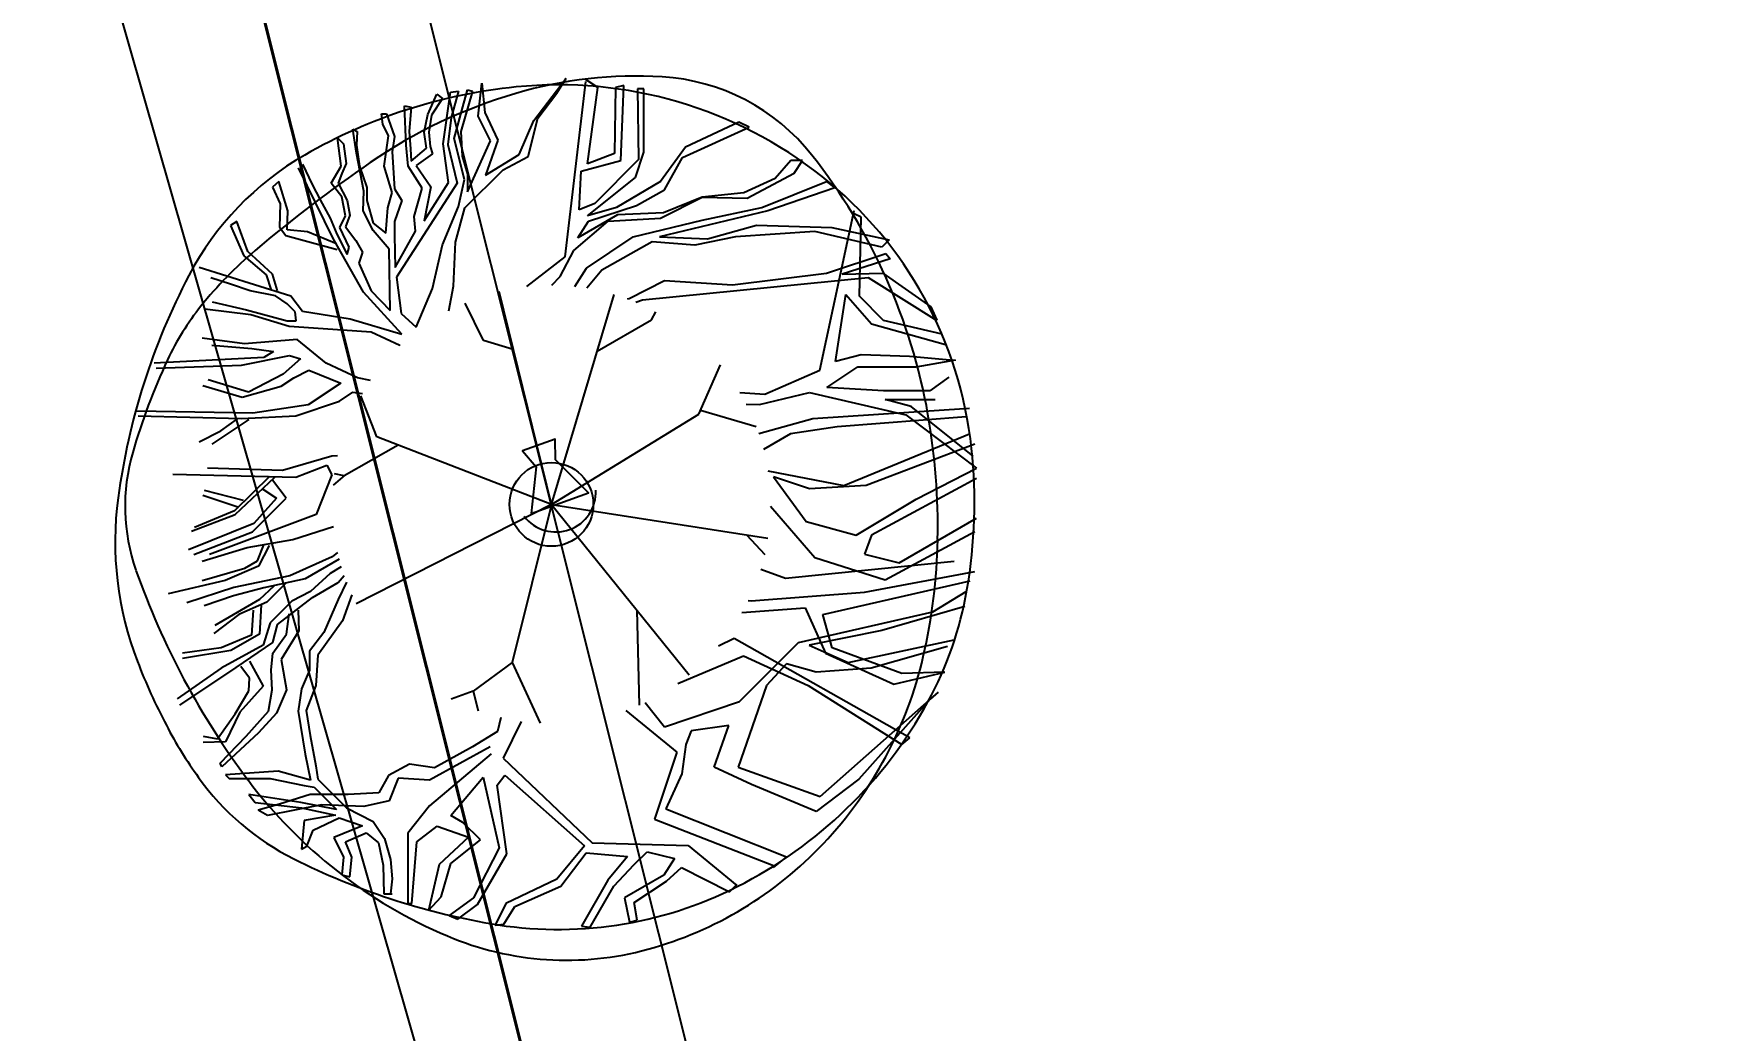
# Model space of a CAD drawing. Extents: x 2080 to 102399, y 2071 to 93424.
# Drawn here: x 75973.6 to 76258.9, y 76977.6 to 77145.3 of the extents above; entities that cross this region are included whole.
import ezdxf

# ---------------------------------------------------------------- set-up
doc = ezdxf.new("R2010")
doc.units = 0
doc.header["$LTSCALE"] = 20
doc.header["$MEASUREMENT"] = 0
doc.header["$PDMODE"] = 34
doc.header["$PDSIZE"] = 5
doc.layers.add('correct', color=230, linetype='Continuous', plot=False)
for name, color, linetype in [('DIMLINE', 254, 'Continuous'), ('ELEC', 11, 'Continuous'), ('proposed tree', 3, 'Continuous')]:
    doc.layers.add(name, color=color, linetype=linetype)
doc.layers.add('fence', color=13, linetype='FENCELINE2', lineweight=40)
doc.styles.add('STYLE1', font='romans.shx')
doc.linetypes.add('FENCELINE2', pattern='A,0.25,-0.1,[132,ltypeshp.shx,S=0.1,R=0,X=-0.1,Y=0],-0.1,1', length=1.45)
doc.dimstyles.get("Standard").update_dxf_attribs({"dimtxt": 24, "dimasz": 12, "dimexe": 0.18, "dimexo": 0.0625, "dimgap": 0, "dimtad": 1, "dimzin": 1, "dimdsep": 46, "dimlunit": 4, "dimtxsty": 'STYLE1', "dimblk": 'BLK', "dimcen": 0, "dimse1": 1, "dimse2": 1, "dimclrt": 3, "dimazin": 0, "dimtfac": 1, "dimtix": 1, "dimtmove": 2, "dimatfit": 3, "dimldrblk": 'BLK', "dimfxl": 1, "dimtolj": 1, "dimtzin": 0, "dimarcsym": 0})

# ---------------------------------------------------------------- blocks, each defined once
blk = doc.blocks.new('T3')
at = {"color": 3, "linetype": 'Continuous'}
blk.add_circle((0.0075, -0.0006), 0.0467, dxfattribs=at)
for centre, radius, start, end in [((0.1024, -0.0008), 0.4778, 86.5891, 106.3683), ((0.1171, 0.2465), 0.2301, 38.2099, 86.5855), ((0.0278, -0.1235), 0.5914, 95.7743, 119.9478), ((0.1287, -0.0904), 0.5712, 106.3689, 124.4478), ((0.0157, -0.0047), 0.472, 51.5393, 95.7734), ((-0.1006, 0.0992), 0.3344, 119.9475, 152.2845), ((0.7005, -0.9241), 1.5821, 124.4458, 130.3031), ((-0.2125, -0.013), 0.6496, 9.9831, 38.21), ((0.0312, 0.0148), 0.4471, 6.0223, 51.5393), ((-0.029, -0.0639), 0.4542, 130.3005, 141.2454), ((0.263, -0.0918), 0.745, 152.2851, 172.4004), ((-0.1535, 0.036), 0.2946, 141.2444, 154.9906), ((0.2312, -0.1435), 0.7191, 154.9924, 163.7785), ((-0.2858, -0.0259), 0.724, 358.8883, 9.9833), ((-0.2526, -0.0027), 0.2152, 163.7797, 199.3828), ((-0.0951, 0.0014), 0.5742, 350.2301, 6.0232), ((-0.1071, -0.0424), 0.3717, 172.3996, 201.0285), ((-0.198, -0.0276), 0.6362, 347.0493, 358.8877), ((0.3677, 0.2155), 0.8728, 199.3819, 216.8466), ((0.0738, -0.0277), 0.4027, 331.3474, 350.2303), ((0.1608, 0.0605), 0.6586, 201.0235, 207.8216), ((-0.0191, -0.0688), 0.4527, 316.7622, 347.0499), ((-0.0112, 0.0188), 0.4996, 296.8801, 331.348), ((0.0248, -0.0113), 0.5049, 207.8204, 215.5805), ((-0.1491, -0.1357), 0.2911, 215.5851, 243.3801), ((0.1028, 0.0169), 0.5417, 216.8467, 247.0462), ((0.0747, 0.311), 0.7907, 243.3844, 260.1468), ((0.0032, -0.0897), 0.4221, 285.3686, 316.7631), ((0.015, -0.0329), 0.4417, 260.1457, 296.8807), ((0.0246, -0.1677), 0.3412, 247.0472, 285.3699)]:
    blk.add_arc(centre, radius, start, end, dxfattribs=at)
blk = doc.blocks.new('A$C7C302BA0')
at = {"color": 102}
for p, q in [((-5, 108.57), (4.2, 120.51)), ((1.53, 116.24), (4.2, 120.51)), ((13.13, 117.84), (9.59, 120.2)), ((-34.88, 110.22), (-32.4, 115.98)), ((-32.4, 115.98), (-30.76, 114.75)), ((-30.55, 101.98), (-28.49, 116.6)), ((-28.49, 116.6), (-26.22, 116.81)), ((-26.22, 116.81), (-28.28, 109.39)), ((-27.46, 103.42), (-23.75, 117.22)), ((-22.31, 116.81), (-25.6, 105.48)), ((-23.75, 117.22), (-22.31, 116.81)), ((-20.66, 109.81), (-19.63, 119.07)), ((-19.63, 119.07), (-18.8, 110.84)), ((-3.87, 109.22), (1.53, 116.24)), ((3.89, 70.02), (9.73, 119.61)), ((10.18, 96.31), (13.13, 117.84)), ((18.15, 117.84), (17.85, 99.26)), ((20.51, 118.43), (18.15, 117.84)), ((19.62, 97.19), (20.51, 118.43)), ((24.34, 117.54), (24.64, 97.49)), ((26.11, 117.54), (24.34, 117.54)), ((26.11, 99.55), (26.11, 117.54)), ((-48.06, 110.42), (-46.62, 110.42)), ((-47.65, 107.54), (-48.06, 110.42)), ((-46.62, 110.42), (-44.36, 104.04)), ((-41.47, 112.69), (-39.62, 112.28)), ((-41.06, 101.57), (-41.47, 112.69)), ((-39.62, 112.28), (-40.23, 105.48)), ((-30.76, 114.75), (-33.85, 110.01)), ((-18.8, 110.84), (-15.1, 103.01)), ((-56.1, 106.1), (-54.86, 105.48)), ((-55.07, 99.3), (-56.1, 106.1)), ((-54.86, 105.48), (-55.07, 101.57)), ((-46, 104.25), (-47.65, 107.54)), ((-40.23, 105.48), (-39.82, 100.54)), ((-35.91, 105.28), (-34.88, 110.22)), ((-33.85, 110.01), (-34.67, 105.28)), ((-28.28, 109.39), (-29.31, 101.77)), ((-25.6, 105.48), (-25.19, 98.48)), ((-17.16, 102.8), (-20.66, 109.81)), ((-9.12, 98.89), (-5, 108.57)), ((-6.58, 98.41), (-3.87, 109.22)), ((37.03, 98.08), (55.92, 106.63)), ((52.97, 108.11), (37.92, 101.03)), ((55.92, 106.63), (52.97, 108.11)), ((-60.43, 103.63), (-58.78, 101.98)), ((-59.4, 95.6), (-60.43, 103.63)), ((-58.78, 101.98), (-57.96, 96.42)), ((-55.07, 101.57), (-54.25, 95.6)), ((-47.24, 95.6), (-46, 104.25)), ((-44.36, 104.04), (-44.97, 99.71)), ((-40.44, 95.6), (-41.06, 101.57)), ((-39.62, 97.04), (-35.29, 100.74)), ((-35.29, 100.74), (-35.91, 105.28)), ((-34.67, 105.28), (-34.26, 101.16)), ((-34.26, 101.16), (-33.64, 99.1)), ((-29.11, 91.06), (-30.55, 101.98)), ((-29.31, 101.77), (-26.64, 90.86)), ((-24.57, 91.89), (-27.46, 103.42)), ((-23.75, 88.39), (-17.16, 102.8)), ((-15.1, 103.01), (-18.6, 93.12)), ((37.92, 101.03), (30.84, 91.3)), ((-70.32, 96.21), (-67.64, 90.45)), ((-57.96, 96.42), (-59.19, 93.54)), ((-53.01, 88.59), (-55.07, 99.3)), ((-44.97, 99.71), (-44.36, 89.21)), ((-39.82, 100.54), (-39.62, 97.04)), ((-33.64, 99.1), (-38.17, 95.8)), ((-25.19, 98.48), (-23.75, 93.33)), ((-18.6, 93.12), (-9.12, 98.89)), ((-13.61, 94.63), (-6.58, 98.41)), ((8.41, 94.24), (19.62, 97.19)), ((17.85, 99.26), (10.18, 96.31)), ((24.64, 97.49), (12.25, 85.1)), ((23.75, 92.47), (26.11, 99.55)), ((32.02, 88.94), (37.03, 98.08)), ((67.72, 97.19), (63.29, 92.18)), ((70.97, 97.19), (67.72, 97.19)), ((68.6, 93.65), (70.97, 97.19)), ((-77.04, 91.31), (-78.82, 89.73)), ((-74.46, 82.99), (-77.04, 91.31)), ((-61.72, 75.18), (-71.45, 95.17)), ((-62.28, 90.86), (-59.4, 95.6)), ((-59.19, 93.54), (-60.22, 90.86)), ((-54.25, 95.6), (-52.19, 89.62)), ((-44.97, 88.18), (-47.24, 95.6)), ((-36.53, 89.42), (-40.44, 95.6)), ((-38.17, 95.8), (-34.05, 89.83)), ((-26.22, 84.27), (-24.57, 91.89)), ((-24.42, 83.82), (-13.61, 94.63)), ((-23.75, 93.33), (-23.75, 88.39)), ((7.82, 83.33), (8.41, 94.24)), ((10.18, 81.56), (23.75, 92.47)), ((30.84, 91.3), (18.44, 83.92)), ((63.29, 92.18), (54.44, 88.05)), ((55.33, 86.58), (68.6, 93.65)), ((59.46, 83.92), (77.75, 91.3)), ((77.75, 91.3), (80.11, 89.53)), ((-78.82, 89.73), (-76.64, 84.97)), ((-67.64, 90.45), (-65.37, 86.12)), ((-59.19, 86.95), (-62.28, 90.86)), ((-60.22, 90.86), (-57.75, 85.92)), ((-58.16, 81.59), (-59.19, 86.95)), ((-53.22, 83.03), (-53.01, 88.59)), ((-52.19, 89.62), (-52.19, 85.92)), ((-46.21, 83.86), (-44.97, 88.18)), ((-44.36, 89.21), (-42.3, 85.92)), ((-26.64, 90.86), (-43.74, 64.29)), ((-38.79, 81.39), (-36.53, 89.42)), ((-35.91, 80.15), (-29.11, 91.06)), ((-34.05, 89.83), (-35.91, 80.15)), ((24.05, 84.51), (32.02, 88.94)), ((30.84, 80.97), (42.64, 86.87)), ((42.64, 86.87), (31.72, 82.45)), ((54.44, 88.05), (42.64, 86.87)), ((42.64, 86.87), (55.33, 86.58)), ((80.11, 89.53), (61.23, 83.04)), ((-76.64, 84.97), (-76.84, 78.43)), ((-74.66, 77.63), (-74.46, 82.99)), ((-65.37, 86.12), (-62.49, 80.97)), ((-59.81, 78.3), (-58.16, 81.59)), ((-56.93, 81.8), (-58.16, 78.5)), ((-57.75, 85.92), (-56.93, 81.8)), ((-50.33, 77.47), (-53.22, 83.03)), ((-52.19, 85.92), (-50.33, 79.53)), ((-46.83, 76.65), (-46.21, 83.86)), ((-42.3, 85.92), (-44.36, 79.94)), ((-30.76, 73.35), (-26.22, 84.27)), ((-27.12, 74.1), (-24.42, 83.82)), ((18.74, 81.86), (7.52, 75.37)), ((12.25, 85.1), (7.82, 83.33)), ((18.44, 83.92), (10.18, 81.56)), ((10.48, 80.09), (24.05, 84.51)), ((31.72, 82.45), (18.74, 81.86)), ((61.23, 83.04), (30.54, 75.66)), ((42.64, 80.38), (59.46, 83.92)), ((75.89, 37.93), (85.62, 83.14)), ((87.57, 81.2), (85.62, 82.17)), ((-88.94, 80.01), (-90.72, 78.82)), ((-90.72, 78.82), (-86.96, 70.3)), ((-85.77, 71.49), (-88.94, 80.01)), ((-76.84, 78.43), (-75.05, 76.05)), ((-68.9, 77.04), (-74.66, 77.63)), ((-60.77, 73.67), (-68.9, 77.04)), ((-62.49, 80.97), (-60.63, 76.44)), ((-57.13, 72.74), (-59.81, 78.3)), ((-58.16, 78.5), (-55.28, 74.59)), ((-50.33, 79.53), (-46.83, 76.65)), ((-45.8, 72.12), (-50.33, 77.47)), ((-44.36, 79.94), (-44.36, 76.03)), ((-44.15, 66.97), (-38.38, 77.27)), ((-38.38, 77.27), (-38.79, 81.39)), ((6.34, 71.83), (16.08, 80.09)), ((7.52, 75.37), (10.48, 80.09)), ((16.08, 80.09), (30.84, 80.97)), ((23.16, 75.66), (42.64, 80.38)), ((44.11, 75.07), (57.98, 78.91)), ((74.51, 77.14), (52.08, 75.66)), ((57.98, 78.91), (79.23, 78.32)), ((93.39, 72.71), (74.51, 77.14)), ((79.23, 78.32), (95.46, 74.78)), ((87.08, 58.83), (87.57, 81.2)), ((-75.05, 76.05), (-60.57, 72.08)), ((-53.07, 60.05), (-61.72, 75.18)), ((-60.63, 76.44), (-57.75, 70.68)), ((-57.75, 70.68), (-57.13, 72.74)), ((-55.28, 74.59), (-53.42, 71.29)), ((-45.59, 54.82), (-45.8, 72.12)), ((-44.36, 76.03), (-44.15, 66.97)), ((-33.64, 61), (-30.76, 73.35)), ((-27.66, 61.67), (-27.12, 74.1)), ((9.89, 66.82), (23.16, 75.66)), ((28.47, 74.19), (14.31, 66.23)), ((40.57, 73.3), (28.47, 74.19)), ((30.54, 75.66), (44.11, 75.07)), ((52.08, 75.66), (40.57, 73.3)), ((95.46, 74.78), (93.39, 72.71)), ((-86.96, 70.3), (-80.61, 64.94)), ((-78.82, 65.14), (-85.77, 71.49)), ((-53.42, 71.29), (-54.45, 68.2)), ((-54.45, 68.2), (-50.95, 60.38)), ((-6.94, 61.56), (3.89, 70.02)), ((2.51, 64.46), (6.34, 71.83)), ((77.75, 65.34), (94.57, 70.95)), ((95.75, 69.47), (82.18, 65.05)), ((94.57, 70.95), (95.75, 69.47)), ((-99.56, 67.07), (-83.89, 62.21)), ((-90.72, 62.23), (-96.28, 64.09)), ((-80.61, 64.94), (-79.22, 60.58)), ((-77.43, 60.38), (-78.82, 65.14)), ((-43.74, 64.29), (-42.5, 53.99)), ((0.15, 61.95), (2.51, 64.46)), ((6.62, 61.6), (9.89, 66.82)), ((14.31, 66.23), (10.06, 61.13)), ((21.98, 58.26), (32.02, 63.28)), ((25.78, 57.86), (89.51, 64.18)), ((32.02, 63.28), (51.2, 62.1)), ((51.2, 62.1), (77.75, 65.34)), ((82.18, 65.05), (93.69, 65.34)), ((89.51, 64.18), (108.97, 52.03)), ((93.69, 65.34), (107.26, 55.9)), ((-85.15, 60.38), (-90.72, 62.23)), ((-77.94, 58.94), (-85.15, 60.38)), ((-83.89, 62.21), (-73.61, 58.97)), ((-74.65, 56.67), (-77.94, 58.94)), ((-73.61, 58.97), (-70.37, 54.65)), ((-42.26, 48.16), (-53.07, 60.05)), ((-50.95, 60.38), (-45.59, 54.82)), ((-38.17, 50.08), (-33.64, 61)), ((-28.98, 54.75), (-27.66, 61.67)), ((0, 0), (-14.8, 60.16)), ((0, 0), (17.79, 59.34)), ((21.53, 58.09), (21.98, 58.26)), ((23.9, 57.15), (25.78, 57.86)), ((80.27, 40.36), (83.19, 59.32)), ((83.19, 59.32), (90.48, 51.05)), ((93.89, 52.03), (87.08, 58.83)), ((-84.97, 53.57), (-97.94, 55.19)), ((-95.87, 57.29), (-86.18, 55.02)), ((-86.18, 55.02), (-74.65, 51.93)), ((-74.15, 50.32), (-84.97, 53.57)), ((-72.38, 54.41), (-74.65, 56.67)), ((-72.17, 51.93), (-72.38, 54.41)), ((-70.37, 54.65), (-56.86, 52.48)), ((-42.5, 53.99), (-38.17, 50.08)), ((-19.2, 46.36), (-24.4, 56.94)), ((28.33, 52.16), (29.52, 54.46)), ((107.26, 55.9), (108.93, 52.05)), ((-74.65, 51.93), (-72.17, 51.93)), ((-59.02, 49.24), (-74.15, 50.32)), ((-50.91, 48.7), (-59.02, 49.24)), ((-56.86, 52.48), (-42.26, 48.16)), ((-42.8, 44.92), (-50.91, 48.7)), ((12.99, 43.31), (28.33, 52.16)), ((90.48, 51.05), (111.4, 45.22)), ((110.43, 48.14), (93.89, 52.03)), ((-86.78, 45.43), (-98.75, 47)), ((-96, 45.03), (-84.62, 44.05)), ((-71.86, 46.6), (-86.78, 45.43)), ((-84.62, 44.05), (-78.53, 43.27)), ((-78.53, 43.27), (-81.28, 41.5)), ((-63.61, 39.93), (-71.86, 46.6)), ((-42.78, 44.81), (-42.8, 44.92)), ((-10.78, 43.82), (-19.2, 46.36)), ((-81.28, 41.5), (-112.3, 39.93)), ((-111.71, 38.56), (-87.56, 39.34)), ((-87.56, 39.34), (-74.02, 42.09)), ((-70.88, 41.11), (-75.78, 36.79)), ((-74.02, 42.09), (-70.88, 41.11)), ((-54.78, 35.81), (-63.61, 39.93)), ((41.65, 25.48), (47.8, 39.41)), ((77.84, 33.06), (86.59, 38.9)), ((87.57, 42.3), (80.27, 40.36)), ((86.59, 38.9), (103.13, 38.9)), ((101.19, 41.82), (87.57, 42.3)), ((113.63, 40.72), (101.19, 41.82)), ((103.13, 38.9), (114.32, 40.84)), ((-98.56, 33.65), (-87.37, 30.32)), ((-85.6, 31.69), (-96.99, 35.22)), ((-75.78, 36.79), (-85.6, 31.69)), ((-76.37, 33.46), (-72.84, 35.81)), ((-72.84, 35.81), (-68.52, 37.97)), ((-59.49, 34.24), (-68.72, 28.16)), ((-68.52, 37.97), (-59.49, 34.24)), ((-51.1, 35.02), (-54.78, 35.81)), ((60.32, 31.12), (75.89, 37.93)), ((112.38, 35.98), (107.02, 32.09)), ((-87.37, 30.32), (-76.37, 33.46)), ((-72.25, 25.02), (-59.88, 29.14)), ((-59.88, 29.14), (-56.15, 31.69)), ((-56.15, 31.69), (-53.42, 31.37)), ((-49.33, 19.1), (-53.82, 30.67)), ((53.29, 31.59), (60.32, 31.12)), ((58.86, 28.2), (72.97, 31.6)), ((72.97, 31.6), (100.21, 25.28)), ((93.89, 32.09), (77.84, 33.06)), ((107.02, 32.09), (93.89, 32.09)), ((94.38, 29.66), (108.48, 29.66)), ((101.67, 27.71), (94.38, 29.66)), ((-84.42, 25.81), (-117.21, 26.39)), ((-116.81, 25.02), (-87.56, 24.24)), ((-85.56, 24.01), (-95.95, 17.02)), ((-93.41, 20.84), (-88.74, 24.23)), ((-87.56, 24.24), (-72.25, 25.02)), ((-68.72, 28.16), (-84.42, 25.81)), ((0, 0), (41.65, 25.48)), ((42.15, 26.61), (57.88, 22)), ((55.08, 28.36), (58.86, 28.2)), ((58.62, 20.04), (73.94, 24.31)), ((73.94, 24.31), (118.21, 27.23)), ((117.24, 24.8), (80.75, 21.88)), ((100.21, 25.28), (120.16, 10.21)), ((119.19, 13.61), (101.67, 27.71)), ((-99.56, 17.66), (-93.41, 20.84)), ((57.88, 22), (57.91, 22.01)), ((67.62, 19.94), (59.98, 15.5)), ((80.75, 21.88), (67.62, 19.94)), ((82.7, 5.35), (118.21, 19.94)), ((-43.31, 16.77), (-58.6, 8.08)), ((0, 0), (-49.33, 19.1)), ((119.67, 17.02), (89.02, 5.35)), ((-76.02, 9.6), (-97.23, 10.24)), ((-62.03, 13.63), (-76.02, 9.6)), ((-72.21, 7.7), (-63.51, 11.09)), ((-63.51, 11.09), (-62.06, 8.31)), ((-60.42, 13.68), (-62.03, 13.63)), ((103.13, 1.46), (120.16, 10.21)), ((-106.98, 8.54), (-72.21, 7.7)), ((-79.63, 7.91), (-89.59, -1.84)), ((-89.38, -2.9), (-78.14, 7.7)), ((-74.96, 1.76), (-78.78, 6.85)), ((-62.06, 8.31), (-66.48, -2.9)), ((-58.35, 8.23), (-61.72, 5.39)), ((-58.6, 8.08), (-61.34, 8.66)), ((61.22, 9.5), (82.7, 5.35)), ((62.76, 7.78), (72, -4.86)), ((72.97, 4.38), (62.76, 7.78)), ((89.02, 5.35), (72.97, 4.38)), ((120.16, 7.29), (90.48, -8.75)), ((-98.5, 2.61), (-88.32, -0.78)), ((-87.05, 1.13), (-98.07, 3.88)), ((-84.5, -7.77), (-74.96, 1.76)), ((-77.72, 1.76), (-84.08, -5.44)), ((-81.54, 4.31), (-77.72, 1.76)), ((0, 0), (-55.19, -28.15)), ((0, 0), (-11.08, -44.7)), ((0, 0), (61.21, -9.57)), ((0, 0), (38.93, -48.19)), ((86.11, -8.75), (103.13, 1.46)), ((-101.68, -7.56), (-89.38, -2.9)), ((-89.59, -1.84), (-100.83, -6.5)), ((-66.48, -2.9), (-96.59, -14.13)), ((74.43, -15.07), (61.95, -0.58)), ((98.27, -16.53), (120.16, -3.89)), ((-84.08, -5.44), (-102.53, -12.86)), ((-101.04, -14.13), (-84.5, -7.77)), ((-73.05, -9.89), (-61.6, -6.29)), ((55.18, -8.62), (60.31, -14.16)), ((72, -4.86), (86.11, -8.75)), ((90.48, -8.75), (88.54, -14.1)), ((119.67, -7.78), (94.38, -21.39)), ((-98.71, -16.04), (-85.99, -12.22)), ((-85.99, -12.22), (-73.05, -9.89)), ((-83.06, -15.97), (-81.29, -11.42)), ((-79.77, -11.67), (-82.81, -17.49)), ((-60.44, -13.58), (-61.96, -14.86)), ((88.54, -14.1), (98.27, -16.53)), ((-98.75, -21.54), (-86.6, -18)), ((-82.81, -17.49), (-92.17, -21.54)), ((-86.6, -18), (-83.06, -15.97)), ((-61.96, -14.86), (-73.95, -20.22)), ((-59.98, -15.51), (-69.59, -21.06)), ((-59.39, -17.63), (-62.5, -19.55)), ((59.19, -18.28), (66.16, -20.91)), ((66.16, -20.91), (113.84, -16.05)), ((94.38, -21.39), (74.43, -15.07)), ((88.54, -24.8), (119.67, -18.96)), ((-92.17, -21.54), (-108.36, -25.33)), ((-89.77, -23.53), (-103.03, -27.87)), ((-81.23, -23.59), (-89.83, -25.87)), ((-73.95, -20.22), (-89.77, -23.53)), ((-78.44, -23.09), (-82.49, -26.88)), ((-69.59, -21.06), (-81.23, -23.59)), ((-75.16, -22.33), (-80.47, -27.64)), ((-62.5, -19.55), (-68.07, -24.6)), ((-67.56, -26.37), (-60.23, -22.08)), ((-60.23, -22.08), (-58.61, -20.07)), ((-57.93, -21.96), (-60.23, -26.88)), ((76.71, -31.11), (118.4, -21.64)), ((-89.83, -25.87), (-98.18, -28.65)), ((-82.49, -26.88), (-95.15, -34.22)), ((-80.47, -27.64), (-88.31, -31.18)), ((-81.99, -28.4), (-82.49, -36.74)), ((-73.38, -27.39), (-79.46, -33.46)), ((-77.43, -33.96), (-67.56, -26.37)), ((-68.07, -24.6), (-73.38, -27.39)), ((-60.23, -26.88), (-64.27, -36.24)), ((-56.44, -25.54), (-59.02, -32.89)), ((55.66, -27.2), (56.43, -27.23)), ((56.43, -27.23), (88.54, -24.8)), ((107.79, -30.36), (117.27, -24.67)), ((-88.31, -31.18), (-95.4, -36.49)), ((-84.27, -29.92), (-84.77, -37)), ((-79.46, -33.46), (-81.48, -39.78)), ((-74.9, -36.74), (-74.14, -30.93)), ((-71.61, -29.92), (-71.36, -35.73)), ((-59.02, -32.89), (-66.05, -42.62)), ((24.17, -29.92), (24.78, -56.78)), ((53.87, -30.6), (71.78, -29.22)), ((69.88, -39.07), (107.79, -30.36)), ((71.78, -29.22), (77.46, -42.1)), ((79.36, -40.59), (76.71, -31.11)), ((116.89, -28.84), (93.38, -35.66)), ((-84.77, -37), (-93.37, -40.54)), ((-82.49, -36.74), (-90.59, -41.3)), ((-78.7, -39.02), (-77.43, -33.96)), ((-78.7, -42.06), (-74.9, -36.74)), ((-71.36, -35.73), (-76.42, -43.83)), ((-64.27, -36.24), (-68.32, -41.55)), ((51.69, -37.93), (47.21, -40.12)), ((101.34, -65.97), (51.69, -37.93)), ((93.38, -35.66), (72.91, -39.83)), ((83.91, -44.75), (113.85, -38.31)), ((-93.37, -40.54), (-104.26, -42.06)), ((-90.59, -41.3), (-104.26, -43.57)), ((-81.48, -39.78), (-93.37, -46.36)), ((-89.07, -46.1), (-78.7, -39.02)), ((-79.2, -46.86), (-78.7, -42.06)), ((-68.32, -41.55), (-68.32, -46.86)), ((-66.05, -42.62), (-66.59, -51.26)), ((35.73, -50.61), (54.34, -42.86)), ((53.2, -55.74), (69.88, -39.07)), ((54.34, -42.86), (72.54, -51.19)), ((72.91, -39.83), (83.91, -44.75)), ((77.46, -42.1), (96.8, -50.81)), ((99.07, -47.78), (79.36, -40.59)), ((111.96, -40.21), (90.35, -46.27)), ((-93.37, -46.36), (-105.77, -54.96)), ((-105.02, -56.73), (-89.07, -46.1)), ((-85.28, -49.14), (-87.81, -45.85)), ((-85.28, -44.33), (-81.48, -51.41)), ((-78.95, -52.43), (-79.2, -46.86)), ((-76.42, -43.83), (-74.9, -52.43)), ((-68.32, -46.86), (-70.6, -52.17)), ((-11.08, -44.7), (-22.09, -52.82)), ((-11.08, -44.7), (-3.14, -61.87)), ((66.47, -45.13), (60.78, -51.19)), ((74.81, -47.4), (66.47, -45.13)), ((90.35, -46.27), (74.81, -47.4)), ((96.8, -50.81), (111.2, -47.4)), ((111.2, -47.4), (99.07, -47.78)), ((-89.33, -59.25), (-85.53, -52.68)), ((-81.48, -51.41), (-88.06, -58.75)), ((-85.53, -52.68), (-85.28, -49.14)), ((-79.96, -58.5), (-78.95, -52.43)), ((-74.9, -52.43), (-77.69, -59)), ((-70.6, -52.17), (-71.61, -58.5)), ((-66.59, -51.26), (-69.29, -58.29)), ((60.78, -51.19), (52.82, -74.31)), ((72.54, -51.19), (99.07, -67.86)), ((-22.09, -52.82), (-28.34, -55.09)), ((-22.09, -52.82), (-20.7, -58.39)), ((26.47, -56.01), (31.98, -62.94)), ((31.98, -62.94), (53.2, -55.74)), ((75.95, -82.64), (109.3, -53.09)), ((107.1, -55.04), (86.94, -77.71)), ((109.3, -53.09), (107.1, -55.04)), ((-94.39, -66.34), (-89.33, -59.25)), ((-88.06, -58.75), (-92.11, -67.1)), ((-86.29, -65.58), (-79.96, -58.5)), ((-77.69, -59), (-82.75, -64.57)), ((-71.61, -58.5), (-69.59, -70.64)), ((-69.29, -58.29), (-68.21, -65.31)), ((-14.26, -60.29), (-15.23, -64.23)), ((-8.52, -61.36), (-13.65, -71.8)), ((21.02, -58.27), (35.51, -70.02)), ((-98.44, -65.58), (-94.39, -66.34)), ((-92.11, -67.1), (-98.44, -67.35)), ((-93.63, -73.17), (-86.29, -65.58)), ((-82.75, -64.57), (-93.12, -74.18)), ((-68.21, -65.31), (-66.59, -73.96)), ((-15.23, -64.23), (-22.26, -68.55)), ((39.56, -64.08), (38.04, -67.86)), ((50.17, -62.56), (39.56, -64.08)), ((46, -74.31), (50.17, -62.56)), ((99.07, -67.86), (101.34, -65.97)), ((-69.59, -70.64), (-68.07, -77.97)), ((-17.29, -68.58), (-34.47, -78)), ((-17.01, -70.52), (-34.47, -85.2)), ((-22.26, -68.55), (-33.07, -74.5)), ((-13.65, -71.8), (11.49, -95.67)), ((35.51, -70.02), (29.19, -88.98)), ((38.04, -67.86), (36.9, -76.2)), ((-93.12, -74.18), (-93.63, -73.17)), ((-77.18, -75.44), (-92.11, -76.45)), ((-92.11, -76.45), (-91.1, -77.47)), ((-68.07, -77.97), (-77.18, -75.44)), ((-66.59, -73.96), (-66.05, -77.74)), ((-46.04, -76.66), (-48.75, -81.52)), ((-40.1, -73.42), (-46.04, -76.66)), ((-33.07, -74.5), (-40.1, -73.42)), ((-15.35, -79.38), (-13.13, -76.61)), ((-13.13, -76.61), (9.32, -96.55)), ((36.9, -76.2), (32.35, -86.05)), ((56.61, -79.23), (46, -74.31)), ((52.82, -74.31), (75.95, -82.64)), ((-91.1, -77.47), (-79.46, -77.47)), ((-79.46, -77.47), (-69.84, -79.49)), ((-69.84, -79.49), (-67.06, -79.99)), ((-67.06, -79.99), (-60.73, -86.32)), ((-66.05, -77.74), (-57.94, -85.84)), ((-43.33, -77.44), (-45.83, -83.81)), ((-34.47, -78), (-43.33, -77.44)), ((-28.37, -87.97), (-19.23, -77.17)), ((-19.23, -77.17), (-14.79, -97.11)), ((-12.58, -98.77), (-15.35, -79.38)), ((74.81, -86.81), (56.61, -79.23)), ((86.94, -77.71), (74.81, -86.81)), ((-70.85, -84.29), (-85.53, -82.02)), ((-85.53, -82.02), (-83.76, -84.29)), ((-83.76, -84.29), (-70.6, -85.81)), ((-76.86, -84.76), (-82.84, -86.42)), ((-64.95, -84.92), (-80.19, -87.97)), ((-68.21, -82.06), (-76.86, -84.76)), ((-60.73, -86.32), (-70.85, -84.29)), ((-70.6, -85.81), (-60.98, -87.84)), ((-57.4, -82.06), (-68.21, -82.06)), ((-53.03, -85.47), (-64.95, -84.92)), ((-57.94, -85.84), (-50.37, -89.63)), ((-48.75, -81.52), (-57.4, -82.06)), ((-45.83, -83.81), (-53.03, -85.47)), ((-34.47, -85.2), (-40.56, -92.95)), ((32.35, -86.05), (66.47, -99.69)), ((-80.19, -87.97), (-82.84, -86.42)), ((-69.84, -89.35), (-70.6, -97.45)), ((-60.98, -87.84), (-69.84, -89.35)), ((-67.31, -92.14), (-59.97, -88.59)), ((-53.39, -90.87), (-61.49, -94.16)), ((-59.97, -88.59), (-53.39, -90.87)), ((-50.37, -89.63), (-47.12, -94.49)), ((-38.07, -95.45), (-32.25, -91.01)), ((-32.25, -91.01), (-23.38, -94.06)), ((-25.05, -89.91), (-28.37, -87.97)), ((-20.06, -94.89), (-25.05, -89.91)), ((29.19, -88.98), (62.76, -102.11)), ((-69.08, -96.69), (-67.31, -92.14)), ((-61.49, -94.16), (-58.71, -99.72)), ((-58.2, -95.42), (-52.38, -92.89)), ((-56.43, -99.72), (-58.2, -95.42)), ((-52.38, -92.89), (-48.84, -95.68)), ((-48.84, -95.68), (-47.57, -102)), ((-47.12, -94.49), (-45.5, -100.43)), ((-40.56, -92.95), (-40.56, -112.89)), ((-39.46, -112.89), (-38.07, -95.45)), ((-23.38, -94.06), (-31.7, -101.82)), ((-28.37, -101.54), (-20.06, -94.89)), ((11.49, -95.67), (38.64, -96.43)), ((-70.6, -97.45), (-69.08, -96.69)), ((-58.71, -99.72), (-59.21, -104.78)), ((-56.94, -105.29), (-56.43, -99.72)), ((-45.5, -100.43), (-44.96, -105.84)), ((-14.79, -97.11), (-22, -111.23)), ((-20.89, -113.17), (-12.58, -98.77)), ((9.32, -96.55), (1.56, -105.97)), ((2.66, -107.91), (9.87, -98.49)), ((9.87, -98.49), (21.51, -99.6)), ((21.51, -99.6), (15.97, -106.25)), ((23.45, -101.82), (27.05, -98.22)), ((27.05, -98.22), (34.81, -100.15)), ((34.81, -100.15), (31.76, -104.86)), ((38.64, -96.43), (52.47, -107.73)), ((66.47, -99.69), (62.68, -102.72)), ((-59.21, -104.78), (-56.94, -105.29)), ((-47.57, -102), (-47.32, -110.09)), ((-31.7, -101.82), (-34.74, -114.83)), ((-31.14, -110.96), (-28.37, -101.54)), ((17.63, -107.91), (23.45, -101.82)), ((31.76, -104.86), (20.68, -111.23)), ((32.59, -106.52), (36.75, -102.65)), ((36.75, -102.65), (50.33, -109.57)), ((-47.32, -110.09), (-45.04, -110.09)), ((-44.96, -105.84), (-45.5, -110.16)), ((1.56, -105.97), (-12.85, -112.89)), ((-10.36, -113.73), (2.66, -107.91)), ((15.97, -106.25), (8.48, -119.26)), ((10.98, -119.54), (17.63, -107.91)), ((23.45, -112.62), (32.59, -106.52)), ((50.33, -109.57), (52.54, -107.36)), ((-40.56, -112.89), (-39.46, -112.89)), ((-34.74, -114.83), (-31.14, -110.96)), ((-22, -111.23), (-28.93, -116.22)), ((-26.43, -117.33), (-20.89, -113.17)), ((-12.85, -112.89), (-15.9, -118.99)), ((-13.41, -118.71), (-10.36, -113.73)), ((20.68, -111.23), (22.06, -118.16)), ((24.28, -117.6), (23.45, -112.62)), ((-28.93, -116.22), (-26.43, -117.33)), ((-15.9, -118.99), (-13.41, -118.71)), ((8.48, -119.26), (10.98, -119.54)), ((22.06, -118.16), (24.28, -117.6))]:
    blk.add_line(p, q, dxfattribs=at)
at = {"color": 102, "xscale": 253.5657267839997, "yscale": 253.5657267839997, "zscale": 253.5657267839997}
blk.add_blockref('T3', (-1.89, 0.15), dxfattribs=at)
blk = doc.blocks.new('FOCUSLGT')
for points in [[(1.49, 5.92), (2.44, 8.67), (-2.44, 8.67), (-1.38, 5.92)], [(-4.27, 0), (4.27, 0), (1.49, 5.92)], [(-1.38, 5.92), (-4.27, 0)]]:
    blk.add_lwpolyline(points)
blk = doc.blocks.new('A$C085F24DD')
at = {"layer": 'ELEC', "linetype": 'Continuous', "ltscale": 0.5}
blk.add_arc((32, 33.5), 33.5, 197.1091, 342.8909, dxfattribs=at)
at = {"layer": 'ELEC', "xscale": 6, "yscale": 6, "zscale": 6}
blk.add_blockref('FOCUSLGT', (32, 23.7), dxfattribs=at)
blk = doc.blocks.new('BLK')
for q in [(0, 2), (-2, 0), (0, -2), (2, 0)]:
    blk.add_line((0, 0), q)
blk.add_circle((0, 0), 1)
blk = doc.blocks.new('*D387')
at = {"layer": 'Defpoints', "color": 0, "ltscale": 0.5, "transparency": 16777216}
for p in [(75563.85, 79449.41), (75389.62, 79414.4), (76081.35, 76873.72)]:
    blk.add_point(p, dxfattribs=at)
at = {"layer": 'DIMLINE', "color": 0, "lineweight": -2, "ltscale": 0.5, "transparency": 16777216}
blk.add_line((75904.75, 76850.48), (75391.98, 79402.63), dxfattribs=at)
at = {"layer": 'DIMLINE', "color": 0, "lineweight": -2, "ltscale": 0.5, "transparency": 16777216, "xscale": 12, "yscale": 12, "zscale": 12}
for p, rotation in [((75389.62, 79414.4), 101.3604099704853), ((75907.12, 76838.71), 281.3604099704853)]:
    blk.add_blockref('BLK', p, dxfattribs=dict(at, rotation=rotation))
at = {"layer": 'DIMLINE', "color": 3, "ltscale": 0.5, "transparency": 16777216, "insert": (75675.82, 78132.07), "char_height": 24, "attachment_point": 5, "rotation": 281.3604, "style": 'STYLE1'}
blk.add_mtext('\\A1;218\'-11{\\H1.000000x;\\S1/4;}"', dxfattribs=at)
blk = doc.blocks.new('*D393')
at = {"layer": 'Defpoints', "color": 0, "ltscale": 0.5, "transparency": 16777216}
for p in [(78764.72, 77628.74), (76069.52, 76914.58), (76081.04, 76873.63)]:
    blk.add_point(p, dxfattribs=at)
at = {"layer": 'DIMLINE', "color": 0, "lineweight": -2, "ltscale": 0.5, "transparency": 16777216}
blk.add_line((78741.65, 77666.44), (76081.07, 76917.83), dxfattribs=at)
at = {"layer": 'DIMLINE', "color": 0, "lineweight": -2, "ltscale": 0.5, "transparency": 16777216, "xscale": 12, "yscale": 12, "zscale": 12}
for p, rotation in [((78753.2, 77669.69), 15.71492679865437), ((76069.52, 76914.58), 195.7149267986544)]:
    blk.add_blockref('BLK', p, dxfattribs=dict(at, rotation=rotation))
at = {"layer": 'DIMLINE', "color": 3, "ltscale": 0.5, "transparency": 16777216, "insert": (77407.49, 77305.89), "char_height": 24, "attachment_point": 5, "rotation": 15.7149, "style": 'STYLE1'}
blk.add_mtext('\\A1;232\'-4"', dxfattribs=at)
blk = doc.blocks.new('*D395')
at = {"layer": 'Defpoints', "color": 0, "ltscale": 0.5, "transparency": 16777216}
for p in [(75294.99, 80283.34), (75105.38, 80229), (76892.85, 74707.96)]:
    blk.add_point(p, dxfattribs=at)
at = {"layer": 'DIMLINE', "color": 0, "lineweight": -2, "ltscale": 0.5, "transparency": 16777216}
blk.add_line((76699.93, 74665.15), (75108.68, 80217.46), dxfattribs=at)
at = {"layer": 'DIMLINE', "color": 0, "lineweight": -2, "ltscale": 0.5, "transparency": 16777216, "xscale": 12, "yscale": 12, "zscale": 12}
for p, rotation in [((75105.38, 80229), 105.9918380585316), ((76703.23, 74653.62), 285.9918380585316)]:
    blk.add_blockref('BLK', p, dxfattribs=dict(at, rotation=rotation))
at = {"layer": 'DIMLINE', "color": 3, "ltscale": 0.5, "transparency": 16777216, "insert": (76097.26, 77466.3), "char_height": 24, "attachment_point": 5, "rotation": 285.9918, "style": 'STYLE1'}
blk.add_mtext('\\A1;483\'-3{\\H1.000000x;\\S3/4;}"', dxfattribs=at)

msp = doc.modelspace()

# ---------------------------------------------------------------- linework, layer by layer
at = {"layer": 'correct', "linetype": 'Continuous', "ltscale": 0.5}
msp.add_lwpolyline([(76372.595, 75947.814), (76257.107, 76281.828), (75804.961, 78086.952), (75683.495, 78911.475), (75640.029, 79244.404), (75446.372, 80063.944)], dxfattribs=at)
at = {"layer": 'fence', "linetype": 'Continuous'}
msp.add_lwpolyline([(76231.203, 76274.122), (75778.444, 78081.691), (75656.751, 78907.76), (75613.435, 79239.54), (75420.095, 80057.734)], dxfattribs=at)

# ---------------------------------------------------------------- block references
at = {"layer": 'ELEC', "linetype": 'Continuous', "ltscale": 0.5, "xscale": 0.2000000000077057, "yscale": 0.2000000000077057, "zscale": 0.2000000000077057, "rotation": 20.00000000140435}
msp.add_blockref('A$C085F24DD', (76057.71, 77059.671), dxfattribs=at)
at = {"layer": 'proposed tree', "color": 1, "xscale": 0.5950413223181386, "yscale": 0.5950413223181386, "zscale": 0.5950413223181386}
msp.add_blockref('A$C7C302BA0', (76060.662, 77066.103), dxfattribs=at)

# ---------------------------------------------------------------- dimensions: what is measured, and where the dimension line sits
at = {"layer": 'DIMLINE', "ltscale": 0.5}
dim = msp.add_linear_dim(base=(75105.376, 80229.001), p1=(76892.847, 74707.961), p2=(75294.992, 80283.343), angle=105.99184, dimstyle='Standard', override={"dimfxl": 0.25, "dimarcsym": 1}, dxfattribs=at)
dim.commit()
dim.dimension.update_dxf_attribs({"geometry": '*D395', "text_midpoint": (76097.259, 77466.303), "dimtype": 161})
for p1, p2, distance, picture, middle in [((76081.352, 76873.719), (75563.854, 79449.406), 177.717, '*D387', (75675.819, 78132.071)), ((78764.725, 77628.735), (76081.039, 76873.63), -42.544, '*D393', (77407.489, 77305.888))]:
    dim = msp.add_aligned_dim(p1=p1, p2=p2, distance=distance, dimstyle='Standard', override={"dimfxl": 0.25, "dimarcsym": 1}, dxfattribs=at)
    dim.commit()
    dim.dimension.update_dxf_attribs({"geometry": picture, "text_midpoint": middle})

doc.saveas('drawing.dxf')
